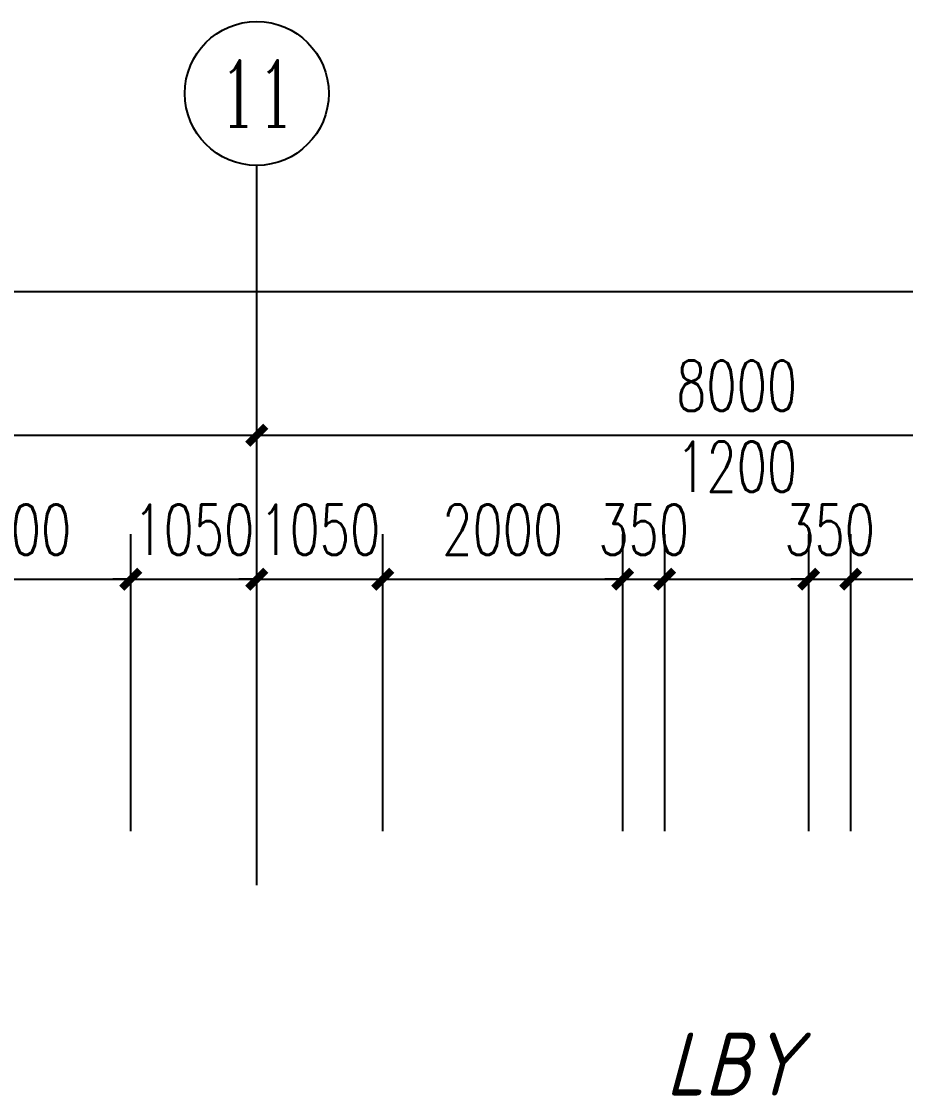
# Model space of a CAD drawing. Extents: x 0 to 2972856, y -1269770 to 0.
# Drawn here: x 2740695 to 2748063, y -1153101 to -1144146 of the extents above; entities that cross this region are included whole.
import ezdxf
from ezdxf.enums import TextEntityAlignment as Align

# ---------------------------------------------------------------- set-up
doc = ezdxf.new("R2010")
doc.units = 0
doc.header["$LTSCALE"] = 1000
doc.header["$PDSIZE"] = 50
doc.layers.add('1-建筑底图', color=8, linetype='Continuous')
doc.layers.add('AXIS_TEXT', color=7, linetype='Continuous')
doc.styles.add('_TCH_AXIS', font='COMPLEX', dxfattribs={"bigfont": 'GBCBIG'})
doc.styles.add('A_DIM_T3', font='SIMPLEX', dxfattribs={"width": 0.7, "bigfont": 'HZ'})
doc.styles.add('COMPLEX', font='COMPLEX')
doc.styles.get("Standard").update_dxf_attribs({"font": 'gbeitc.shx', "bigfont": 'gbcbig.shx'})
doc.dimstyles.new('_TCH_ARCH&&150', dxfattribs={"dimtxt": 420, "dimasz": 150, "dimexe": 375, "dimexo": 450, "dimgap": 202.5, "dimtad": 1, "dimdec": 0, "dimzin": 0, "dimdsep": 46, "dimtxsty": 'A_DIM_T3', "dimblk": 'ARCHTICK', "dimcen": 0.09, "dimclrt": 7, "dimazin": 2, "dimtfac": 1, "dimtdec": 0, "dimtix": 1, "dimtmove": 2, "dimatfit": 3, "dimfxl": 150, "dimtolj": 1, "dimtzin": 0, "dimarcsym": 0})

# ---------------------------------------------------------------- blocks, each defined once
blk = doc.blocks.new('_ArchTick')
at = {"color": 0, "linetype": 'ByBlock', "const_width": 0.4}
blk.add_lwpolyline([(-0.5, -0.5), (0.5, 0.5)], dxfattribs=at)
blk = doc.blocks.new('*D1143')
at = {"layer": '1-建筑底图', "color": 0, "lineweight": -2, "transparency": 16777216}
for p, q in [((2060076.6, -1145125.4), (2060076.6, -1140250.4)), ((2167276.6, -1145125.4), (2167276.6, -1140250.4)), ((2060076.6, -1140625.4), (2167276.6, -1140625.4))]:
    blk.add_line(p, q, dxfattribs=at)
at = {"layer": 'Defpoints', "color": 0, "transparency": 16777216}
for p in [(2167276.6, -1140625.4), (2060076.6, -1145575.4), (2167276.6, -1145575.4)]:
    blk.add_point(p, dxfattribs=at)
at = {"layer": '1-建筑底图', "color": 0, "lineweight": -2, "transparency": 16777216, "xscale": 150, "yscale": 150, "zscale": 150, "rotation": 180}
blk.add_blockref('_ArchTick', (2060076.6, -1140625.4), dxfattribs=at)
at = {"layer": '1-建筑底图', "color": 0, "lineweight": -2, "transparency": 16777216, "xscale": 150, "yscale": 150, "zscale": 150}
blk.add_blockref('_ArchTick', (2167276.6, -1140625.4), dxfattribs=at)
at = {"layer": '1-建筑底图', "color": 7, "transparency": 16777216, "insert": (2113676.6, -1140212.9), "char_height": 420, "attachment_point": 5, "style": 'A_DIM_T3'}
blk.add_mtext('\\A1;107200', dxfattribs=at)
blk = doc.blocks.new('*D1154')
at = {"layer": '1-建筑底图', "color": 0, "lineweight": -2, "transparency": 16777216}
for p, q in [((2119876.6, -1145125.4), (2119876.6, -1141450.4)), ((2127876.6, -1145125.4), (2127876.6, -1141450.4)), ((2119876.6, -1141825.4), (2127876.6, -1141825.4))]:
    blk.add_line(p, q, dxfattribs=at)
at = {"layer": 'Defpoints', "color": 0, "transparency": 16777216}
for p in [(2127876.6, -1141825.4), (2119876.6, -1145575.4), (2127876.6, -1145575.4)]:
    blk.add_point(p, dxfattribs=at)
at = {"layer": '1-建筑底图', "color": 0, "lineweight": -2, "transparency": 16777216, "xscale": 150, "yscale": 150, "zscale": 150, "rotation": 180}
blk.add_blockref('_ArchTick', (2119876.6, -1141825.4), dxfattribs=at)
at = {"layer": '1-建筑底图', "color": 0, "lineweight": -2, "transparency": 16777216, "xscale": 150, "yscale": 150, "zscale": 150}
blk.add_blockref('_ArchTick', (2127876.6, -1141825.4), dxfattribs=at)
at = {"layer": '1-建筑底图', "color": 7, "transparency": 16777216, "insert": (2123876.6, -1141412.9), "char_height": 420, "attachment_point": 5, "style": 'A_DIM_T3'}
blk.add_mtext('\\A1;8000', dxfattribs=at)
blk = doc.blocks.new('*D1155')
at = {"layer": '1-建筑底图', "color": 0, "lineweight": -2, "transparency": 16777216}
for p, q in [((2127876.6, -1145125.4), (2127876.6, -1141450.4)), ((2135876.6, -1145125.4), (2135876.6, -1141450.4)), ((2127876.6, -1141825.4), (2135876.6, -1141825.4))]:
    blk.add_line(p, q, dxfattribs=at)
at = {"layer": 'Defpoints', "color": 0, "transparency": 16777216}
for p in [(2135876.6, -1141825.4), (2127876.6, -1145575.4), (2135876.6, -1145575.4)]:
    blk.add_point(p, dxfattribs=at)
at = {"layer": '1-建筑底图', "color": 0, "lineweight": -2, "transparency": 16777216, "xscale": 150, "yscale": 150, "zscale": 150, "rotation": 180}
blk.add_blockref('_ArchTick', (2127876.6, -1141825.4), dxfattribs=at)
at = {"layer": '1-建筑底图', "color": 0, "lineweight": -2, "transparency": 16777216, "xscale": 150, "yscale": 150, "zscale": 150}
blk.add_blockref('_ArchTick', (2135876.6, -1141825.4), dxfattribs=at)
at = {"layer": '1-建筑底图', "color": 7, "transparency": 16777216, "insert": (2131876.6, -1141412.9), "char_height": 420, "attachment_point": 5, "style": 'A_DIM_T3'}
blk.add_mtext('\\A1;8000', dxfattribs=at)
blk = doc.blocks.new('*D1212')
at = {"layer": '1-建筑底图', "color": 0, "lineweight": -2, "transparency": 16777216}
for p, q in [((2132826.6, -1145125.4), (2132826.6, -1142650.4)), ((2134826.6, -1145125.4), (2134826.6, -1142650.4)), ((2132826.6, -1143025.4), (2134826.6, -1143025.4))]:
    blk.add_line(p, q, dxfattribs=at)
at = {"layer": 'Defpoints', "color": 0, "transparency": 16777216}
for p in [(2134826.6, -1143025.4), (2132826.6, -1145575.4), (2134826.6, -1145575.4)]:
    blk.add_point(p, dxfattribs=at)
at = {"layer": '1-建筑底图', "color": 0, "lineweight": -2, "transparency": 16777216, "xscale": 150, "yscale": 150, "zscale": 150, "rotation": 180}
blk.add_blockref('_ArchTick', (2132826.6, -1143025.4), dxfattribs=at)
at = {"layer": '1-建筑底图', "color": 0, "lineweight": -2, "transparency": 16777216, "xscale": 150, "yscale": 150, "zscale": 150}
blk.add_blockref('_ArchTick', (2134826.6, -1143025.4), dxfattribs=at)
at = {"layer": '1-建筑底图', "color": 7, "transparency": 16777216, "insert": (2133826.6, -1142612.9), "char_height": 420, "attachment_point": 5, "style": 'A_DIM_T3'}
blk.add_mtext('\\A1;2000', dxfattribs=at)
blk = doc.blocks.new('*D1213')
at = {"layer": '1-建筑底图', "color": 0, "lineweight": -2, "transparency": 16777216}
for p, q in [((2132476.6, -1145125.4), (2132476.6, -1142650.4)), ((2132826.6, -1145125.4), (2132826.6, -1142650.4)), ((2132476.6, -1143025.4), (2132326.6, -1143025.4)), ((2132476.6, -1143025.4), (2132826.6, -1143025.4)), ((2132826.6, -1143025.4), (2132976.6, -1143025.4))]:
    blk.add_line(p, q, dxfattribs=at)
at = {"layer": 'Defpoints', "color": 0, "transparency": 16777216}
for p in [(2132826.6, -1143025.4), (2132476.6, -1145575.4), (2132826.6, -1145575.4)]:
    blk.add_point(p, dxfattribs=at)
at = {"layer": '1-建筑底图', "color": 0, "lineweight": -2, "transparency": 16777216, "xscale": 150, "yscale": 150, "zscale": 150}
blk.add_blockref('_ArchTick', (2132476.6, -1143025.4), dxfattribs=at)
at = {"layer": '1-建筑底图', "color": 0, "lineweight": -2, "transparency": 16777216, "xscale": 150, "yscale": 150, "zscale": 150, "rotation": 180}
blk.add_blockref('_ArchTick', (2132826.6, -1143025.4), dxfattribs=at)
at = {"layer": '1-建筑底图', "color": 7, "transparency": 16777216, "insert": (2132651.6, -1142612.9), "char_height": 420, "attachment_point": 5, "style": 'A_DIM_T3'}
blk.add_mtext('\\A1;350', dxfattribs=at)
blk = doc.blocks.new('*D1214')
at = {"layer": '1-建筑底图', "color": 0, "lineweight": -2, "transparency": 16777216}
for p, q in [((2131276.6, -1145125.4), (2131276.6, -1142650.4)), ((2132476.6, -1145125.4), (2132476.6, -1142650.4)), ((2131276.6, -1143025.4), (2132476.6, -1143025.4))]:
    blk.add_line(p, q, dxfattribs=at)
at = {"layer": 'Defpoints', "color": 0, "transparency": 16777216}
for p in [(2132476.6, -1143025.4), (2131276.6, -1145575.4), (2132476.6, -1145575.4)]:
    blk.add_point(p, dxfattribs=at)
at = {"layer": '1-建筑底图', "color": 0, "lineweight": -2, "transparency": 16777216, "xscale": 150, "yscale": 150, "zscale": 150, "rotation": 180}
blk.add_blockref('_ArchTick', (2131276.6, -1143025.4), dxfattribs=at)
at = {"layer": '1-建筑底图', "color": 0, "lineweight": -2, "transparency": 16777216, "xscale": 150, "yscale": 150, "zscale": 150}
blk.add_blockref('_ArchTick', (2132476.6, -1143025.4), dxfattribs=at)
at = {"layer": '1-建筑底图', "color": 7, "transparency": 16777216, "insert": (2131876.6, -1142087.9), "char_height": 420, "attachment_point": 5, "style": 'A_DIM_T3'}
blk.add_mtext('\\A1;1200', dxfattribs=at)
blk = doc.blocks.new('*D1215')
at = {"layer": '1-建筑底图', "color": 0, "lineweight": -2, "transparency": 16777216}
for p, q in [((2130926.6, -1145125.4), (2130926.6, -1142650.4)), ((2131276.6, -1145125.4), (2131276.6, -1142650.4)), ((2130926.6, -1143025.4), (2130776.6, -1143025.4)), ((2130926.6, -1143025.4), (2131276.6, -1143025.4)), ((2131276.6, -1143025.4), (2131426.6, -1143025.4))]:
    blk.add_line(p, q, dxfattribs=at)
at = {"layer": 'Defpoints', "color": 0, "transparency": 16777216}
for p in [(2131276.6, -1143025.4), (2130926.6, -1145575.4), (2131276.6, -1145575.4)]:
    blk.add_point(p, dxfattribs=at)
at = {"layer": '1-建筑底图', "color": 0, "lineweight": -2, "transparency": 16777216, "xscale": 150, "yscale": 150, "zscale": 150}
blk.add_blockref('_ArchTick', (2130926.6, -1143025.4), dxfattribs=at)
at = {"layer": '1-建筑底图', "color": 0, "lineweight": -2, "transparency": 16777216, "xscale": 150, "yscale": 150, "zscale": 150, "rotation": 180}
blk.add_blockref('_ArchTick', (2131276.6, -1143025.4), dxfattribs=at)
at = {"layer": '1-建筑底图', "color": 7, "transparency": 16777216, "insert": (2131101.6, -1142612.9), "char_height": 420, "attachment_point": 5, "style": 'A_DIM_T3'}
blk.add_mtext('\\A1;350', dxfattribs=at)
blk = doc.blocks.new('*D1216')
at = {"layer": '1-建筑底图', "color": 0, "lineweight": -2, "transparency": 16777216}
for p, q in [((2128926.6, -1145125.4), (2128926.6, -1142650.4)), ((2130926.6, -1145125.4), (2130926.6, -1142650.4)), ((2128926.6, -1143025.4), (2130926.6, -1143025.4))]:
    blk.add_line(p, q, dxfattribs=at)
at = {"layer": 'Defpoints', "color": 0, "transparency": 16777216}
for p in [(2130926.6, -1143025.4), (2128926.6, -1145575.4), (2130926.6, -1145575.4)]:
    blk.add_point(p, dxfattribs=at)
at = {"layer": '1-建筑底图', "color": 0, "lineweight": -2, "transparency": 16777216, "xscale": 150, "yscale": 150, "zscale": 150, "rotation": 180}
blk.add_blockref('_ArchTick', (2128926.6, -1143025.4), dxfattribs=at)
at = {"layer": '1-建筑底图', "color": 0, "lineweight": -2, "transparency": 16777216, "xscale": 150, "yscale": 150, "zscale": 150}
blk.add_blockref('_ArchTick', (2130926.6, -1143025.4), dxfattribs=at)
at = {"layer": '1-建筑底图', "color": 7, "transparency": 16777216, "insert": (2129926.6, -1142612.9), "char_height": 420, "attachment_point": 5, "style": 'A_DIM_T3'}
blk.add_mtext('\\A1;2000', dxfattribs=at)
blk = doc.blocks.new('*D1217')
at = {"layer": '1-建筑底图', "color": 0, "lineweight": -2, "transparency": 16777216}
for p, q in [((2127876.6, -1145125.4), (2127876.6, -1142650.4)), ((2128926.6, -1145125.4), (2128926.6, -1142650.4)), ((2127876.6, -1143025.4), (2127726.6, -1143025.4)), ((2127876.6, -1143025.4), (2128926.6, -1143025.4)), ((2128926.6, -1143025.4), (2129076.6, -1143025.4))]:
    blk.add_line(p, q, dxfattribs=at)
at = {"layer": 'Defpoints', "color": 0, "transparency": 16777216}
for p in [(2128926.6, -1143025.4), (2127876.6, -1145575.4), (2128926.6, -1145575.4)]:
    blk.add_point(p, dxfattribs=at)
at = {"layer": '1-建筑底图', "color": 0, "lineweight": -2, "transparency": 16777216, "xscale": 150, "yscale": 150, "zscale": 150}
blk.add_blockref('_ArchTick', (2127876.6, -1143025.4), dxfattribs=at)
at = {"layer": '1-建筑底图', "color": 0, "lineweight": -2, "transparency": 16777216, "xscale": 150, "yscale": 150, "zscale": 150, "rotation": 180}
blk.add_blockref('_ArchTick', (2128926.6, -1143025.4), dxfattribs=at)
at = {"layer": '1-建筑底图', "color": 7, "transparency": 16777216, "insert": (2128401.6, -1142612.9), "char_height": 420, "attachment_point": 5, "style": 'A_DIM_T3'}
blk.add_mtext('\\A1;1050', dxfattribs=at)
blk = doc.blocks.new('*D1218')
at = {"layer": '1-建筑底图', "color": 0, "lineweight": -2, "transparency": 16777216}
for p, q in [((2126826.6, -1145125.4), (2126826.6, -1142650.4)), ((2127876.6, -1145125.4), (2127876.6, -1142650.4)), ((2126826.6, -1143025.4), (2126676.6, -1143025.4)), ((2126826.6, -1143025.4), (2127876.6, -1143025.4)), ((2127876.6, -1143025.4), (2128026.6, -1143025.4))]:
    blk.add_line(p, q, dxfattribs=at)
at = {"layer": 'Defpoints', "color": 0, "transparency": 16777216}
for p in [(2127876.6, -1143025.4), (2126826.6, -1145575.4), (2127876.6, -1145575.4)]:
    blk.add_point(p, dxfattribs=at)
at = {"layer": '1-建筑底图', "color": 0, "lineweight": -2, "transparency": 16777216, "xscale": 150, "yscale": 150, "zscale": 150}
blk.add_blockref('_ArchTick', (2126826.6, -1143025.4), dxfattribs=at)
at = {"layer": '1-建筑底图', "color": 0, "lineweight": -2, "transparency": 16777216, "xscale": 150, "yscale": 150, "zscale": 150, "rotation": 180}
blk.add_blockref('_ArchTick', (2127876.6, -1143025.4), dxfattribs=at)
at = {"layer": '1-建筑底图', "color": 7, "transparency": 16777216, "insert": (2127351.6, -1142612.9), "char_height": 420, "attachment_point": 5, "style": 'A_DIM_T3'}
blk.add_mtext('\\A1;1050', dxfattribs=at)
blk = doc.blocks.new('*D1219')
at = {"layer": '1-建筑底图', "color": 0, "lineweight": -2, "transparency": 16777216}
for p, q in [((2124826.6, -1145125.4), (2124826.6, -1142650.4)), ((2126826.6, -1145125.4), (2126826.6, -1142650.4)), ((2124826.6, -1143025.4), (2126826.6, -1143025.4))]:
    blk.add_line(p, q, dxfattribs=at)
at = {"layer": 'Defpoints', "color": 0, "transparency": 16777216}
for p in [(2126826.6, -1143025.4), (2124826.6, -1145575.4), (2126826.6, -1145575.4)]:
    blk.add_point(p, dxfattribs=at)
at = {"layer": '1-建筑底图', "color": 0, "lineweight": -2, "transparency": 16777216, "xscale": 150, "yscale": 150, "zscale": 150, "rotation": 180}
blk.add_blockref('_ArchTick', (2124826.6, -1143025.4), dxfattribs=at)
at = {"layer": '1-建筑底图', "color": 0, "lineweight": -2, "transparency": 16777216, "xscale": 150, "yscale": 150, "zscale": 150}
blk.add_blockref('_ArchTick', (2126826.6, -1143025.4), dxfattribs=at)
at = {"layer": '1-建筑底图', "color": 7, "transparency": 16777216, "insert": (2125826.6, -1142612.9), "char_height": 420, "attachment_point": 5, "style": 'A_DIM_T3'}
blk.add_mtext('\\A1;2000', dxfattribs=at)
blk = doc.blocks.new('*D1450')
at = {"layer": '1-建筑底图', "color": 0, "lineweight": -2, "transparency": 16777216}
for p, q in [((2060076.6, -1145125.4), (2060076.6, -1140250.4)), ((2167276.6, -1145125.4), (2167276.6, -1140250.4)), ((2060076.6, -1140625.4), (2167276.6, -1140625.4))]:
    blk.add_line(p, q, dxfattribs=at)
at = {"layer": 'Defpoints', "color": 0, "transparency": 16777216}
for p in [(2167276.6, -1140625.4), (2060076.6, -1145575.4), (2167276.6, -1145575.4)]:
    blk.add_point(p, dxfattribs=at)
at = {"layer": '1-建筑底图', "color": 0, "lineweight": -2, "transparency": 16777216, "xscale": 150, "yscale": 150, "zscale": 150, "rotation": 180}
blk.add_blockref('_ArchTick', (2060076.6, -1140625.4), dxfattribs=at)
at = {"layer": '1-建筑底图', "color": 0, "lineweight": -2, "transparency": 16777216, "xscale": 150, "yscale": 150, "zscale": 150}
blk.add_blockref('_ArchTick', (2167276.6, -1140625.4), dxfattribs=at)
at = {"layer": '1-建筑底图', "color": 7, "transparency": 16777216, "insert": (2113676.6, -1140212.9), "char_height": 420, "attachment_point": 5, "style": 'A_DIM_T3'}
blk.add_mtext('\\A1;107200', dxfattribs=at)
blk = doc.blocks.new('*D1461')
at = {"layer": '1-建筑底图', "color": 0, "lineweight": -2, "transparency": 16777216}
for p, q in [((2119876.6, -1145125.4), (2119876.6, -1141450.4)), ((2127876.6, -1145125.4), (2127876.6, -1141450.4)), ((2119876.6, -1141825.4), (2127876.6, -1141825.4))]:
    blk.add_line(p, q, dxfattribs=at)
at = {"layer": 'Defpoints', "color": 0, "transparency": 16777216}
for p in [(2127876.6, -1141825.4), (2119876.6, -1145575.4), (2127876.6, -1145575.4)]:
    blk.add_point(p, dxfattribs=at)
at = {"layer": '1-建筑底图', "color": 0, "lineweight": -2, "transparency": 16777216, "xscale": 150, "yscale": 150, "zscale": 150, "rotation": 180}
blk.add_blockref('_ArchTick', (2119876.6, -1141825.4), dxfattribs=at)
at = {"layer": '1-建筑底图', "color": 0, "lineweight": -2, "transparency": 16777216, "xscale": 150, "yscale": 150, "zscale": 150}
blk.add_blockref('_ArchTick', (2127876.6, -1141825.4), dxfattribs=at)
at = {"layer": '1-建筑底图', "color": 7, "transparency": 16777216, "insert": (2123876.6, -1141412.9), "char_height": 420, "attachment_point": 5, "style": 'A_DIM_T3'}
blk.add_mtext('\\A1;8000', dxfattribs=at)
blk = doc.blocks.new('*D1462')
at = {"layer": '1-建筑底图', "color": 0, "lineweight": -2, "transparency": 16777216}
for p, q in [((2127876.6, -1145125.4), (2127876.6, -1141450.4)), ((2135876.6, -1145125.4), (2135876.6, -1141450.4)), ((2127876.6, -1141825.4), (2135876.6, -1141825.4))]:
    blk.add_line(p, q, dxfattribs=at)
at = {"layer": 'Defpoints', "color": 0, "transparency": 16777216}
for p in [(2135876.6, -1141825.4), (2127876.6, -1145575.4), (2135876.6, -1145575.4)]:
    blk.add_point(p, dxfattribs=at)
at = {"layer": '1-建筑底图', "color": 0, "lineweight": -2, "transparency": 16777216, "xscale": 150, "yscale": 150, "zscale": 150, "rotation": 180}
blk.add_blockref('_ArchTick', (2127876.6, -1141825.4), dxfattribs=at)
at = {"layer": '1-建筑底图', "color": 0, "lineweight": -2, "transparency": 16777216, "xscale": 150, "yscale": 150, "zscale": 150}
blk.add_blockref('_ArchTick', (2135876.6, -1141825.4), dxfattribs=at)
at = {"layer": '1-建筑底图', "color": 7, "transparency": 16777216, "insert": (2131876.6, -1141412.9), "char_height": 420, "attachment_point": 5, "style": 'A_DIM_T3'}
blk.add_mtext('\\A1;8000', dxfattribs=at)
blk = doc.blocks.new('*D1519')
at = {"layer": '1-建筑底图', "color": 0, "lineweight": -2, "transparency": 16777216}
for p, q in [((2132826.6, -1145125.4), (2132826.6, -1142650.4)), ((2134826.6, -1145125.4), (2134826.6, -1142650.4)), ((2132826.6, -1143025.4), (2134826.6, -1143025.4))]:
    blk.add_line(p, q, dxfattribs=at)
at = {"layer": 'Defpoints', "color": 0, "transparency": 16777216}
for p in [(2134826.6, -1143025.4), (2132826.6, -1145575.4), (2134826.6, -1145575.4)]:
    blk.add_point(p, dxfattribs=at)
at = {"layer": '1-建筑底图', "color": 0, "lineweight": -2, "transparency": 16777216, "xscale": 150, "yscale": 150, "zscale": 150, "rotation": 180}
blk.add_blockref('_ArchTick', (2132826.6, -1143025.4), dxfattribs=at)
at = {"layer": '1-建筑底图', "color": 0, "lineweight": -2, "transparency": 16777216, "xscale": 150, "yscale": 150, "zscale": 150}
blk.add_blockref('_ArchTick', (2134826.6, -1143025.4), dxfattribs=at)
at = {"layer": '1-建筑底图', "color": 7, "transparency": 16777216, "insert": (2133826.6, -1142612.9), "char_height": 420, "attachment_point": 5, "style": 'A_DIM_T3'}
blk.add_mtext('\\A1;2000', dxfattribs=at)
blk = doc.blocks.new('*D1520')
at = {"layer": '1-建筑底图', "color": 0, "lineweight": -2, "transparency": 16777216}
for p, q in [((2132476.6, -1145125.4), (2132476.6, -1142650.4)), ((2132826.6, -1145125.4), (2132826.6, -1142650.4)), ((2132476.6, -1143025.4), (2132326.6, -1143025.4)), ((2132476.6, -1143025.4), (2132826.6, -1143025.4)), ((2132826.6, -1143025.4), (2132976.6, -1143025.4))]:
    blk.add_line(p, q, dxfattribs=at)
at = {"layer": 'Defpoints', "color": 0, "transparency": 16777216}
for p in [(2132826.6, -1143025.4), (2132476.6, -1145575.4), (2132826.6, -1145575.4)]:
    blk.add_point(p, dxfattribs=at)
at = {"layer": '1-建筑底图', "color": 0, "lineweight": -2, "transparency": 16777216, "xscale": 150, "yscale": 150, "zscale": 150}
blk.add_blockref('_ArchTick', (2132476.6, -1143025.4), dxfattribs=at)
at = {"layer": '1-建筑底图', "color": 0, "lineweight": -2, "transparency": 16777216, "xscale": 150, "yscale": 150, "zscale": 150, "rotation": 180}
blk.add_blockref('_ArchTick', (2132826.6, -1143025.4), dxfattribs=at)
at = {"layer": '1-建筑底图', "color": 7, "transparency": 16777216, "insert": (2132651.6, -1142612.9), "char_height": 420, "attachment_point": 5, "style": 'A_DIM_T3'}
blk.add_mtext('\\A1;350', dxfattribs=at)
blk = doc.blocks.new('*D1521')
at = {"layer": '1-建筑底图', "color": 0, "lineweight": -2, "transparency": 16777216}
for p, q in [((2131276.6, -1145125.4), (2131276.6, -1142650.4)), ((2132476.6, -1145125.4), (2132476.6, -1142650.4)), ((2131276.6, -1143025.4), (2132476.6, -1143025.4))]:
    blk.add_line(p, q, dxfattribs=at)
at = {"layer": 'Defpoints', "color": 0, "transparency": 16777216}
for p in [(2132476.6, -1143025.4), (2131276.6, -1145575.4), (2132476.6, -1145575.4)]:
    blk.add_point(p, dxfattribs=at)
at = {"layer": '1-建筑底图', "color": 0, "lineweight": -2, "transparency": 16777216, "xscale": 150, "yscale": 150, "zscale": 150, "rotation": 180}
blk.add_blockref('_ArchTick', (2131276.6, -1143025.4), dxfattribs=at)
at = {"layer": '1-建筑底图', "color": 0, "lineweight": -2, "transparency": 16777216, "xscale": 150, "yscale": 150, "zscale": 150}
blk.add_blockref('_ArchTick', (2132476.6, -1143025.4), dxfattribs=at)
at = {"layer": '1-建筑底图', "color": 7, "transparency": 16777216, "insert": (2131876.6, -1142087.9), "char_height": 420, "attachment_point": 5, "style": 'A_DIM_T3'}
blk.add_mtext('\\A1;1200', dxfattribs=at)
blk = doc.blocks.new('*D1522')
at = {"layer": '1-建筑底图', "color": 0, "lineweight": -2, "transparency": 16777216}
for p, q in [((2130926.6, -1145125.4), (2130926.6, -1142650.4)), ((2131276.6, -1145125.4), (2131276.6, -1142650.4)), ((2130926.6, -1143025.4), (2130776.6, -1143025.4)), ((2130926.6, -1143025.4), (2131276.6, -1143025.4)), ((2131276.6, -1143025.4), (2131426.6, -1143025.4))]:
    blk.add_line(p, q, dxfattribs=at)
at = {"layer": 'Defpoints', "color": 0, "transparency": 16777216}
for p in [(2131276.6, -1143025.4), (2130926.6, -1145575.4), (2131276.6, -1145575.4)]:
    blk.add_point(p, dxfattribs=at)
at = {"layer": '1-建筑底图', "color": 0, "lineweight": -2, "transparency": 16777216, "xscale": 150, "yscale": 150, "zscale": 150}
blk.add_blockref('_ArchTick', (2130926.6, -1143025.4), dxfattribs=at)
at = {"layer": '1-建筑底图', "color": 0, "lineweight": -2, "transparency": 16777216, "xscale": 150, "yscale": 150, "zscale": 150, "rotation": 180}
blk.add_blockref('_ArchTick', (2131276.6, -1143025.4), dxfattribs=at)
at = {"layer": '1-建筑底图', "color": 7, "transparency": 16777216, "insert": (2131101.6, -1142612.9), "char_height": 420, "attachment_point": 5, "style": 'A_DIM_T3'}
blk.add_mtext('\\A1;350', dxfattribs=at)
blk = doc.blocks.new('*D1523')
at = {"layer": '1-建筑底图', "color": 0, "lineweight": -2, "transparency": 16777216}
for p, q in [((2128926.6, -1145125.4), (2128926.6, -1142650.4)), ((2130926.6, -1145125.4), (2130926.6, -1142650.4)), ((2128926.6, -1143025.4), (2130926.6, -1143025.4))]:
    blk.add_line(p, q, dxfattribs=at)
at = {"layer": 'Defpoints', "color": 0, "transparency": 16777216}
for p in [(2130926.6, -1143025.4), (2128926.6, -1145575.4), (2130926.6, -1145575.4)]:
    blk.add_point(p, dxfattribs=at)
at = {"layer": '1-建筑底图', "color": 0, "lineweight": -2, "transparency": 16777216, "xscale": 150, "yscale": 150, "zscale": 150, "rotation": 180}
blk.add_blockref('_ArchTick', (2128926.6, -1143025.4), dxfattribs=at)
at = {"layer": '1-建筑底图', "color": 0, "lineweight": -2, "transparency": 16777216, "xscale": 150, "yscale": 150, "zscale": 150}
blk.add_blockref('_ArchTick', (2130926.6, -1143025.4), dxfattribs=at)
at = {"layer": '1-建筑底图', "color": 7, "transparency": 16777216, "insert": (2129926.6, -1142612.9), "char_height": 420, "attachment_point": 5, "style": 'A_DIM_T3'}
blk.add_mtext('\\A1;2000', dxfattribs=at)
blk = doc.blocks.new('*D1524')
at = {"layer": '1-建筑底图', "color": 0, "lineweight": -2, "transparency": 16777216}
for p, q in [((2127876.6, -1145125.4), (2127876.6, -1142650.4)), ((2128926.6, -1145125.4), (2128926.6, -1142650.4)), ((2127876.6, -1143025.4), (2127726.6, -1143025.4)), ((2127876.6, -1143025.4), (2128926.6, -1143025.4)), ((2128926.6, -1143025.4), (2129076.6, -1143025.4))]:
    blk.add_line(p, q, dxfattribs=at)
at = {"layer": 'Defpoints', "color": 0, "transparency": 16777216}
for p in [(2128926.6, -1143025.4), (2127876.6, -1145575.4), (2128926.6, -1145575.4)]:
    blk.add_point(p, dxfattribs=at)
at = {"layer": '1-建筑底图', "color": 0, "lineweight": -2, "transparency": 16777216, "xscale": 150, "yscale": 150, "zscale": 150}
blk.add_blockref('_ArchTick', (2127876.6, -1143025.4), dxfattribs=at)
at = {"layer": '1-建筑底图', "color": 0, "lineweight": -2, "transparency": 16777216, "xscale": 150, "yscale": 150, "zscale": 150, "rotation": 180}
blk.add_blockref('_ArchTick', (2128926.6, -1143025.4), dxfattribs=at)
at = {"layer": '1-建筑底图', "color": 7, "transparency": 16777216, "insert": (2128401.6, -1142612.9), "char_height": 420, "attachment_point": 5, "style": 'A_DIM_T3'}
blk.add_mtext('\\A1;1050', dxfattribs=at)
blk = doc.blocks.new('*D1525')
at = {"layer": '1-建筑底图', "color": 0, "lineweight": -2, "transparency": 16777216}
for p, q in [((2126826.6, -1145125.4), (2126826.6, -1142650.4)), ((2127876.6, -1145125.4), (2127876.6, -1142650.4)), ((2126826.6, -1143025.4), (2126676.6, -1143025.4)), ((2126826.6, -1143025.4), (2127876.6, -1143025.4)), ((2127876.6, -1143025.4), (2128026.6, -1143025.4))]:
    blk.add_line(p, q, dxfattribs=at)
at = {"layer": 'Defpoints', "color": 0, "transparency": 16777216}
for p in [(2127876.6, -1143025.4), (2126826.6, -1145575.4), (2127876.6, -1145575.4)]:
    blk.add_point(p, dxfattribs=at)
at = {"layer": '1-建筑底图', "color": 0, "lineweight": -2, "transparency": 16777216, "xscale": 150, "yscale": 150, "zscale": 150}
blk.add_blockref('_ArchTick', (2126826.6, -1143025.4), dxfattribs=at)
at = {"layer": '1-建筑底图', "color": 0, "lineweight": -2, "transparency": 16777216, "xscale": 150, "yscale": 150, "zscale": 150, "rotation": 180}
blk.add_blockref('_ArchTick', (2127876.6, -1143025.4), dxfattribs=at)
at = {"layer": '1-建筑底图', "color": 7, "transparency": 16777216, "insert": (2127351.6, -1142612.9), "char_height": 420, "attachment_point": 5, "style": 'A_DIM_T3'}
blk.add_mtext('\\A1;1050', dxfattribs=at)
blk = doc.blocks.new('*D1526')
at = {"layer": '1-建筑底图', "color": 0, "lineweight": -2, "transparency": 16777216}
for p, q in [((2124826.6, -1145125.4), (2124826.6, -1142650.4)), ((2126826.6, -1145125.4), (2126826.6, -1142650.4)), ((2124826.6, -1143025.4), (2126826.6, -1143025.4))]:
    blk.add_line(p, q, dxfattribs=at)
at = {"layer": 'Defpoints', "color": 0, "transparency": 16777216}
for p in [(2126826.6, -1143025.4), (2124826.6, -1145575.4), (2126826.6, -1145575.4)]:
    blk.add_point(p, dxfattribs=at)
at = {"layer": '1-建筑底图', "color": 0, "lineweight": -2, "transparency": 16777216, "xscale": 150, "yscale": 150, "zscale": 150, "rotation": 180}
blk.add_blockref('_ArchTick', (2124826.6, -1143025.4), dxfattribs=at)
at = {"layer": '1-建筑底图', "color": 0, "lineweight": -2, "transparency": 16777216, "xscale": 150, "yscale": 150, "zscale": 150}
blk.add_blockref('_ArchTick', (2126826.6, -1143025.4), dxfattribs=at)
at = {"layer": '1-建筑底图', "color": 7, "transparency": 16777216, "insert": (2125826.6, -1142612.9), "char_height": 420, "attachment_point": 5, "style": 'A_DIM_T3'}
blk.add_mtext('\\A1;2000', dxfattribs=at)
blk = doc.blocks.new('_AXISO')
blk.add_circle((0, 0), 0.5)
at = {"layer": 'AXIS_TEXT', "style": 'COMPLEX', "width": 1.041667}
blk.add_attdef('A', text='', height=0.56, dxfattribs=at).set_placement((-0.25, -0.28), (0.25, -0.28), align=Align.FIT)
blk = doc.blocks.new('*D1757')
at = {"layer": '1-建筑底图', "color": 0, "lineweight": -2, "transparency": 16777216}
for p, q in [((2060076.6, -1145125.4), (2060076.6, -1140250.4)), ((2167276.6, -1145125.4), (2167276.6, -1140250.4)), ((2060076.6, -1140625.4), (2167276.6, -1140625.4))]:
    blk.add_line(p, q, dxfattribs=at)
at = {"layer": 'Defpoints', "color": 0, "transparency": 16777216}
for p in [(2167276.6, -1140625.4), (2060076.6, -1145575.4), (2167276.6, -1145575.4)]:
    blk.add_point(p, dxfattribs=at)
at = {"layer": '1-建筑底图', "color": 0, "lineweight": -2, "transparency": 16777216, "xscale": 150, "yscale": 150, "zscale": 150, "rotation": 180}
blk.add_blockref('_ArchTick', (2060076.6, -1140625.4), dxfattribs=at)
at = {"layer": '1-建筑底图', "color": 0, "lineweight": -2, "transparency": 16777216, "xscale": 150, "yscale": 150, "zscale": 150}
blk.add_blockref('_ArchTick', (2167276.6, -1140625.4), dxfattribs=at)
at = {"layer": '1-建筑底图', "color": 7, "transparency": 16777216, "insert": (2113676.6, -1140212.9), "char_height": 420, "attachment_point": 5, "style": 'A_DIM_T3'}
blk.add_mtext('\\A1;107200', dxfattribs=at)
blk = doc.blocks.new('*D1768')
at = {"layer": '1-建筑底图', "color": 0, "lineweight": -2, "transparency": 16777216}
for p, q in [((2119876.6, -1145125.4), (2119876.6, -1141450.4)), ((2127876.6, -1145125.4), (2127876.6, -1141450.4)), ((2119876.6, -1141825.4), (2127876.6, -1141825.4))]:
    blk.add_line(p, q, dxfattribs=at)
at = {"layer": 'Defpoints', "color": 0, "transparency": 16777216}
for p in [(2127876.6, -1141825.4), (2119876.6, -1145575.4), (2127876.6, -1145575.4)]:
    blk.add_point(p, dxfattribs=at)
at = {"layer": '1-建筑底图', "color": 0, "lineweight": -2, "transparency": 16777216, "xscale": 150, "yscale": 150, "zscale": 150, "rotation": 180}
blk.add_blockref('_ArchTick', (2119876.6, -1141825.4), dxfattribs=at)
at = {"layer": '1-建筑底图', "color": 0, "lineweight": -2, "transparency": 16777216, "xscale": 150, "yscale": 150, "zscale": 150}
blk.add_blockref('_ArchTick', (2127876.6, -1141825.4), dxfattribs=at)
at = {"layer": '1-建筑底图', "color": 7, "transparency": 16777216, "insert": (2123876.6, -1141412.9), "char_height": 420, "attachment_point": 5, "style": 'A_DIM_T3'}
blk.add_mtext('\\A1;8000', dxfattribs=at)
blk = doc.blocks.new('*D1769')
at = {"layer": '1-建筑底图', "color": 0, "lineweight": -2, "transparency": 16777216}
for p, q in [((2127876.6, -1145125.4), (2127876.6, -1141450.4)), ((2135876.6, -1145125.4), (2135876.6, -1141450.4)), ((2127876.6, -1141825.4), (2135876.6, -1141825.4))]:
    blk.add_line(p, q, dxfattribs=at)
at = {"layer": 'Defpoints', "color": 0, "transparency": 16777216}
for p in [(2135876.6, -1141825.4), (2127876.6, -1145575.4), (2135876.6, -1145575.4)]:
    blk.add_point(p, dxfattribs=at)
at = {"layer": '1-建筑底图', "color": 0, "lineweight": -2, "transparency": 16777216, "xscale": 150, "yscale": 150, "zscale": 150, "rotation": 180}
blk.add_blockref('_ArchTick', (2127876.6, -1141825.4), dxfattribs=at)
at = {"layer": '1-建筑底图', "color": 0, "lineweight": -2, "transparency": 16777216, "xscale": 150, "yscale": 150, "zscale": 150}
blk.add_blockref('_ArchTick', (2135876.6, -1141825.4), dxfattribs=at)
at = {"layer": '1-建筑底图', "color": 7, "transparency": 16777216, "insert": (2131876.6, -1141412.9), "char_height": 420, "attachment_point": 5, "style": 'A_DIM_T3'}
blk.add_mtext('\\A1;8000', dxfattribs=at)
blk = doc.blocks.new('*D1826')
at = {"layer": '1-建筑底图', "color": 0, "lineweight": -2, "transparency": 16777216}
for p, q in [((2132826.6, -1145125.4), (2132826.6, -1142650.4)), ((2134826.6, -1145125.4), (2134826.6, -1142650.4)), ((2132826.6, -1143025.4), (2134826.6, -1143025.4))]:
    blk.add_line(p, q, dxfattribs=at)
at = {"layer": 'Defpoints', "color": 0, "transparency": 16777216}
for p in [(2134826.6, -1143025.4), (2132826.6, -1145575.4), (2134826.6, -1145575.4)]:
    blk.add_point(p, dxfattribs=at)
at = {"layer": '1-建筑底图', "color": 0, "lineweight": -2, "transparency": 16777216, "xscale": 150, "yscale": 150, "zscale": 150, "rotation": 180}
blk.add_blockref('_ArchTick', (2132826.6, -1143025.4), dxfattribs=at)
at = {"layer": '1-建筑底图', "color": 0, "lineweight": -2, "transparency": 16777216, "xscale": 150, "yscale": 150, "zscale": 150}
blk.add_blockref('_ArchTick', (2134826.6, -1143025.4), dxfattribs=at)
at = {"layer": '1-建筑底图', "color": 7, "transparency": 16777216, "insert": (2133826.6, -1142612.9), "char_height": 420, "attachment_point": 5, "style": 'A_DIM_T3'}
blk.add_mtext('\\A1;2000', dxfattribs=at)
blk = doc.blocks.new('*D1827')
at = {"layer": '1-建筑底图', "color": 0, "lineweight": -2, "transparency": 16777216}
for p, q in [((2132476.6, -1145125.4), (2132476.6, -1142650.4)), ((2132826.6, -1145125.4), (2132826.6, -1142650.4)), ((2132476.6, -1143025.4), (2132326.6, -1143025.4)), ((2132476.6, -1143025.4), (2132826.6, -1143025.4)), ((2132826.6, -1143025.4), (2132976.6, -1143025.4))]:
    blk.add_line(p, q, dxfattribs=at)
at = {"layer": 'Defpoints', "color": 0, "transparency": 16777216}
for p in [(2132826.6, -1143025.4), (2132476.6, -1145575.4), (2132826.6, -1145575.4)]:
    blk.add_point(p, dxfattribs=at)
at = {"layer": '1-建筑底图', "color": 0, "lineweight": -2, "transparency": 16777216, "xscale": 150, "yscale": 150, "zscale": 150}
blk.add_blockref('_ArchTick', (2132476.6, -1143025.4), dxfattribs=at)
at = {"layer": '1-建筑底图', "color": 0, "lineweight": -2, "transparency": 16777216, "xscale": 150, "yscale": 150, "zscale": 150, "rotation": 180}
blk.add_blockref('_ArchTick', (2132826.6, -1143025.4), dxfattribs=at)
at = {"layer": '1-建筑底图', "color": 7, "transparency": 16777216, "insert": (2132651.6, -1142612.9), "char_height": 420, "attachment_point": 5, "style": 'A_DIM_T3'}
blk.add_mtext('\\A1;350', dxfattribs=at)
blk = doc.blocks.new('*D1828')
at = {"layer": '1-建筑底图', "color": 0, "lineweight": -2, "transparency": 16777216}
for p, q in [((2131276.6, -1145125.4), (2131276.6, -1142650.4)), ((2132476.6, -1145125.4), (2132476.6, -1142650.4)), ((2131276.6, -1143025.4), (2132476.6, -1143025.4))]:
    blk.add_line(p, q, dxfattribs=at)
at = {"layer": 'Defpoints', "color": 0, "transparency": 16777216}
for p in [(2132476.6, -1143025.4), (2131276.6, -1145575.4), (2132476.6, -1145575.4)]:
    blk.add_point(p, dxfattribs=at)
at = {"layer": '1-建筑底图', "color": 0, "lineweight": -2, "transparency": 16777216, "xscale": 150, "yscale": 150, "zscale": 150, "rotation": 180}
blk.add_blockref('_ArchTick', (2131276.6, -1143025.4), dxfattribs=at)
at = {"layer": '1-建筑底图', "color": 0, "lineweight": -2, "transparency": 16777216, "xscale": 150, "yscale": 150, "zscale": 150}
blk.add_blockref('_ArchTick', (2132476.6, -1143025.4), dxfattribs=at)
at = {"layer": '1-建筑底图', "color": 7, "transparency": 16777216, "insert": (2131876.6, -1142087.9), "char_height": 420, "attachment_point": 5, "style": 'A_DIM_T3'}
blk.add_mtext('\\A1;1200', dxfattribs=at)
blk = doc.blocks.new('*D1829')
at = {"layer": '1-建筑底图', "color": 0, "lineweight": -2, "transparency": 16777216}
for p, q in [((2130926.6, -1145125.4), (2130926.6, -1142650.4)), ((2131276.6, -1145125.4), (2131276.6, -1142650.4)), ((2130926.6, -1143025.4), (2130776.6, -1143025.4)), ((2130926.6, -1143025.4), (2131276.6, -1143025.4)), ((2131276.6, -1143025.4), (2131426.6, -1143025.4))]:
    blk.add_line(p, q, dxfattribs=at)
at = {"layer": 'Defpoints', "color": 0, "transparency": 16777216}
for p in [(2131276.6, -1143025.4), (2130926.6, -1145575.4), (2131276.6, -1145575.4)]:
    blk.add_point(p, dxfattribs=at)
at = {"layer": '1-建筑底图', "color": 0, "lineweight": -2, "transparency": 16777216, "xscale": 150, "yscale": 150, "zscale": 150}
blk.add_blockref('_ArchTick', (2130926.6, -1143025.4), dxfattribs=at)
at = {"layer": '1-建筑底图', "color": 0, "lineweight": -2, "transparency": 16777216, "xscale": 150, "yscale": 150, "zscale": 150, "rotation": 180}
blk.add_blockref('_ArchTick', (2131276.6, -1143025.4), dxfattribs=at)
at = {"layer": '1-建筑底图', "color": 7, "transparency": 16777216, "insert": (2131101.6, -1142612.9), "char_height": 420, "attachment_point": 5, "style": 'A_DIM_T3'}
blk.add_mtext('\\A1;350', dxfattribs=at)
blk = doc.blocks.new('*D1830')
at = {"layer": '1-建筑底图', "color": 0, "lineweight": -2, "transparency": 16777216}
for p, q in [((2128926.6, -1145125.4), (2128926.6, -1142650.4)), ((2130926.6, -1145125.4), (2130926.6, -1142650.4)), ((2128926.6, -1143025.4), (2130926.6, -1143025.4))]:
    blk.add_line(p, q, dxfattribs=at)
at = {"layer": 'Defpoints', "color": 0, "transparency": 16777216}
for p in [(2130926.6, -1143025.4), (2128926.6, -1145575.4), (2130926.6, -1145575.4)]:
    blk.add_point(p, dxfattribs=at)
at = {"layer": '1-建筑底图', "color": 0, "lineweight": -2, "transparency": 16777216, "xscale": 150, "yscale": 150, "zscale": 150, "rotation": 180}
blk.add_blockref('_ArchTick', (2128926.6, -1143025.4), dxfattribs=at)
at = {"layer": '1-建筑底图', "color": 0, "lineweight": -2, "transparency": 16777216, "xscale": 150, "yscale": 150, "zscale": 150}
blk.add_blockref('_ArchTick', (2130926.6, -1143025.4), dxfattribs=at)
at = {"layer": '1-建筑底图', "color": 7, "transparency": 16777216, "insert": (2129926.6, -1142612.9), "char_height": 420, "attachment_point": 5, "style": 'A_DIM_T3'}
blk.add_mtext('\\A1;2000', dxfattribs=at)
blk = doc.blocks.new('*D1831')
at = {"layer": '1-建筑底图', "color": 0, "lineweight": -2, "transparency": 16777216}
for p, q in [((2127876.6, -1145125.4), (2127876.6, -1142650.4)), ((2128926.6, -1145125.4), (2128926.6, -1142650.4)), ((2127876.6, -1143025.4), (2127726.6, -1143025.4)), ((2127876.6, -1143025.4), (2128926.6, -1143025.4)), ((2128926.6, -1143025.4), (2129076.6, -1143025.4))]:
    blk.add_line(p, q, dxfattribs=at)
at = {"layer": 'Defpoints', "color": 0, "transparency": 16777216}
for p in [(2128926.6, -1143025.4), (2127876.6, -1145575.4), (2128926.6, -1145575.4)]:
    blk.add_point(p, dxfattribs=at)
at = {"layer": '1-建筑底图', "color": 0, "lineweight": -2, "transparency": 16777216, "xscale": 150, "yscale": 150, "zscale": 150}
blk.add_blockref('_ArchTick', (2127876.6, -1143025.4), dxfattribs=at)
at = {"layer": '1-建筑底图', "color": 0, "lineweight": -2, "transparency": 16777216, "xscale": 150, "yscale": 150, "zscale": 150, "rotation": 180}
blk.add_blockref('_ArchTick', (2128926.6, -1143025.4), dxfattribs=at)
at = {"layer": '1-建筑底图', "color": 7, "transparency": 16777216, "insert": (2128401.6, -1142612.9), "char_height": 420, "attachment_point": 5, "style": 'A_DIM_T3'}
blk.add_mtext('\\A1;1050', dxfattribs=at)
blk = doc.blocks.new('*D1832')
at = {"layer": '1-建筑底图', "color": 0, "lineweight": -2, "transparency": 16777216}
for p, q in [((2126826.6, -1145125.4), (2126826.6, -1142650.4)), ((2127876.6, -1145125.4), (2127876.6, -1142650.4)), ((2126826.6, -1143025.4), (2126676.6, -1143025.4)), ((2126826.6, -1143025.4), (2127876.6, -1143025.4)), ((2127876.6, -1143025.4), (2128026.6, -1143025.4))]:
    blk.add_line(p, q, dxfattribs=at)
at = {"layer": 'Defpoints', "color": 0, "transparency": 16777216}
for p in [(2127876.6, -1143025.4), (2126826.6, -1145575.4), (2127876.6, -1145575.4)]:
    blk.add_point(p, dxfattribs=at)
at = {"layer": '1-建筑底图', "color": 0, "lineweight": -2, "transparency": 16777216, "xscale": 150, "yscale": 150, "zscale": 150}
blk.add_blockref('_ArchTick', (2126826.6, -1143025.4), dxfattribs=at)
at = {"layer": '1-建筑底图', "color": 0, "lineweight": -2, "transparency": 16777216, "xscale": 150, "yscale": 150, "zscale": 150, "rotation": 180}
blk.add_blockref('_ArchTick', (2127876.6, -1143025.4), dxfattribs=at)
at = {"layer": '1-建筑底图', "color": 7, "transparency": 16777216, "insert": (2127351.6, -1142612.9), "char_height": 420, "attachment_point": 5, "style": 'A_DIM_T3'}
blk.add_mtext('\\A1;1050', dxfattribs=at)
blk = doc.blocks.new('*D1833')
at = {"layer": '1-建筑底图', "color": 0, "lineweight": -2, "transparency": 16777216}
for p, q in [((2124826.6, -1145125.4), (2124826.6, -1142650.4)), ((2126826.6, -1145125.4), (2126826.6, -1142650.4)), ((2124826.6, -1143025.4), (2126826.6, -1143025.4))]:
    blk.add_line(p, q, dxfattribs=at)
at = {"layer": 'Defpoints', "color": 0, "transparency": 16777216}
for p in [(2126826.6, -1143025.4), (2124826.6, -1145575.4), (2126826.6, -1145575.4)]:
    blk.add_point(p, dxfattribs=at)
at = {"layer": '1-建筑底图', "color": 0, "lineweight": -2, "transparency": 16777216, "xscale": 150, "yscale": 150, "zscale": 150, "rotation": 180}
blk.add_blockref('_ArchTick', (2124826.6, -1143025.4), dxfattribs=at)
at = {"layer": '1-建筑底图', "color": 0, "lineweight": -2, "transparency": 16777216, "xscale": 150, "yscale": 150, "zscale": 150}
blk.add_blockref('_ArchTick', (2126826.6, -1143025.4), dxfattribs=at)
at = {"layer": '1-建筑底图', "color": 7, "transparency": 16777216, "insert": (2125826.6, -1142612.9), "char_height": 420, "attachment_point": 5, "style": 'A_DIM_T3'}
blk.add_mtext('\\A1;2000', dxfattribs=at)
blk = doc.blocks.new('1-三层建筑底图')
at = {"layer": '1-建筑底图'}
blk.add_line((67200, 79200), (67200, 85200), dxfattribs=at)
ref = blk.add_blockref('_AXISO', (67200, 85800), dxfattribs=dict(at, xscale=1200, yscale=1200, zscale=1200))
ref.add_attrib('A', '11', dxfattribs={"layer": 'AXIS_TEXT', "height": 553.14, "style": '_TCH_AXIS'}).set_placement((66883.9, 85523.4), (67516.1, 85523.4), align=Align.FIT)
blk.add_text('LBY', height=525, dxfattribs=at).set_placement((70607.4, 77445.1))
for p1, p2, distance, picture, middle in [((-600, 79200), (106600, 79200), 4950, '*D1143', (53000, 84562.5)), ((-600, 79200), (106600, 79200), 4950, '*D1450', (53000, 84562.5)), ((-600, 79200), (106600, 79200), 4950, '*D1757', (53000, 84562.5)), ((59200, 79200), (67200, 79200), 3750, '*D1154', (63200, 83362.5)), ((59200, 79200), (67200, 79200), 3750, '*D1461', (63200, 83362.5)), ((59200, 79200), (67200, 79200), 3750, '*D1768', (63200, 83362.5)), ((67200, 79200), (75200, 79200), 3750, '*D1155', (71200, 83362.5)), ((67200, 79200), (75200, 79200), 3750, '*D1462', (71200, 83362.5)), ((67200, 79200), (75200, 79200), 3750, '*D1769', (71200, 83362.5)), ((64150, 79200), (66150, 79200), 2550, '*D1219', (65150, 82162.5)), ((64150, 79200), (66150, 79200), 2550, '*D1526', (65150, 82162.5)), ((64150, 79200), (66150, 79200), 2550, '*D1833', (65150, 82162.5)), ((66150, 79200), (67200, 79200), 2550, '*D1218', (66675, 82162.5)), ((66150, 79200), (67200, 79200), 2550, '*D1525', (66675, 82162.5)), ((66150, 79200), (67200, 79200), 2550, '*D1832', (66675, 82162.5)), ((67200, 79200), (68250, 79200), 2550, '*D1217', (67725, 82162.5)), ((67200, 79200), (68250, 79200), 2550, '*D1524', (67725, 82162.5)), ((67200, 79200), (68250, 79200), 2550, '*D1831', (67725, 82162.5)), ((68250, 79200), (70250, 79200), 2550, '*D1216', (69250, 82162.5)), ((68250, 79200), (70250, 79200), 2550, '*D1523', (69250, 82162.5)), ((68250, 79200), (70250, 79200), 2550, '*D1830', (69250, 82162.5)), ((70250, 79200), (70600, 79200), 2550, '*D1215', (70425, 82162.5)), ((70250, 79200), (70600, 79200), 2550, '*D1522', (70425, 82162.5)), ((70250, 79200), (70600, 79200), 2550, '*D1829', (70425, 82162.5)), ((71800, 79200), (72150, 79200), 2550, '*D1213', (71975, 82162.5)), ((71800, 79200), (72150, 79200), 2550, '*D1520', (71975, 82162.5)), ((71800, 79200), (72150, 79200), 2550, '*D1827', (71975, 82162.5)), ((72150, 79200), (74150, 79200), 2550, '*D1212', (73150, 82162.5)), ((72150, 79200), (74150, 79200), 2550, '*D1519', (73150, 82162.5)), ((72150, 79200), (74150, 79200), 2550, '*D1826', (73150, 82162.5))]:
    dim = blk.add_aligned_dim(p1=p1, p2=p2, distance=distance, dimstyle='_TCH_ARCH&&150', dxfattribs=at)
    dim.commit()
    dim.dimension.update_dxf_attribs({"geometry": picture, "text_midpoint": middle, "insert": (-2060676.6, 1224775.4)})
for picture in ['*D1214', '*D1521', '*D1828']:
    dim = blk.add_linear_dim(base=(71800, 81750), p1=(70600, 79200), p2=(71800, 79200), angle=360, dimstyle='_TCH_ARCH&&150', dxfattribs=at)
    dim.commit()
    dim.dimension.update_dxf_attribs({"geometry": picture, "text_midpoint": (71200, 82687.5), "dimtype": 129, "insert": (-2060676.6, 1224775.4)})

msp = doc.modelspace()

# ---------------------------------------------------------------- block references
at = {"layer": '1-建筑底图', "linetype": 'ByBlock'}
msp.add_blockref('1-三层建筑底图', (2675455.9, -1230545.9), dxfattribs=at)

doc.saveas('drawing.dxf')
